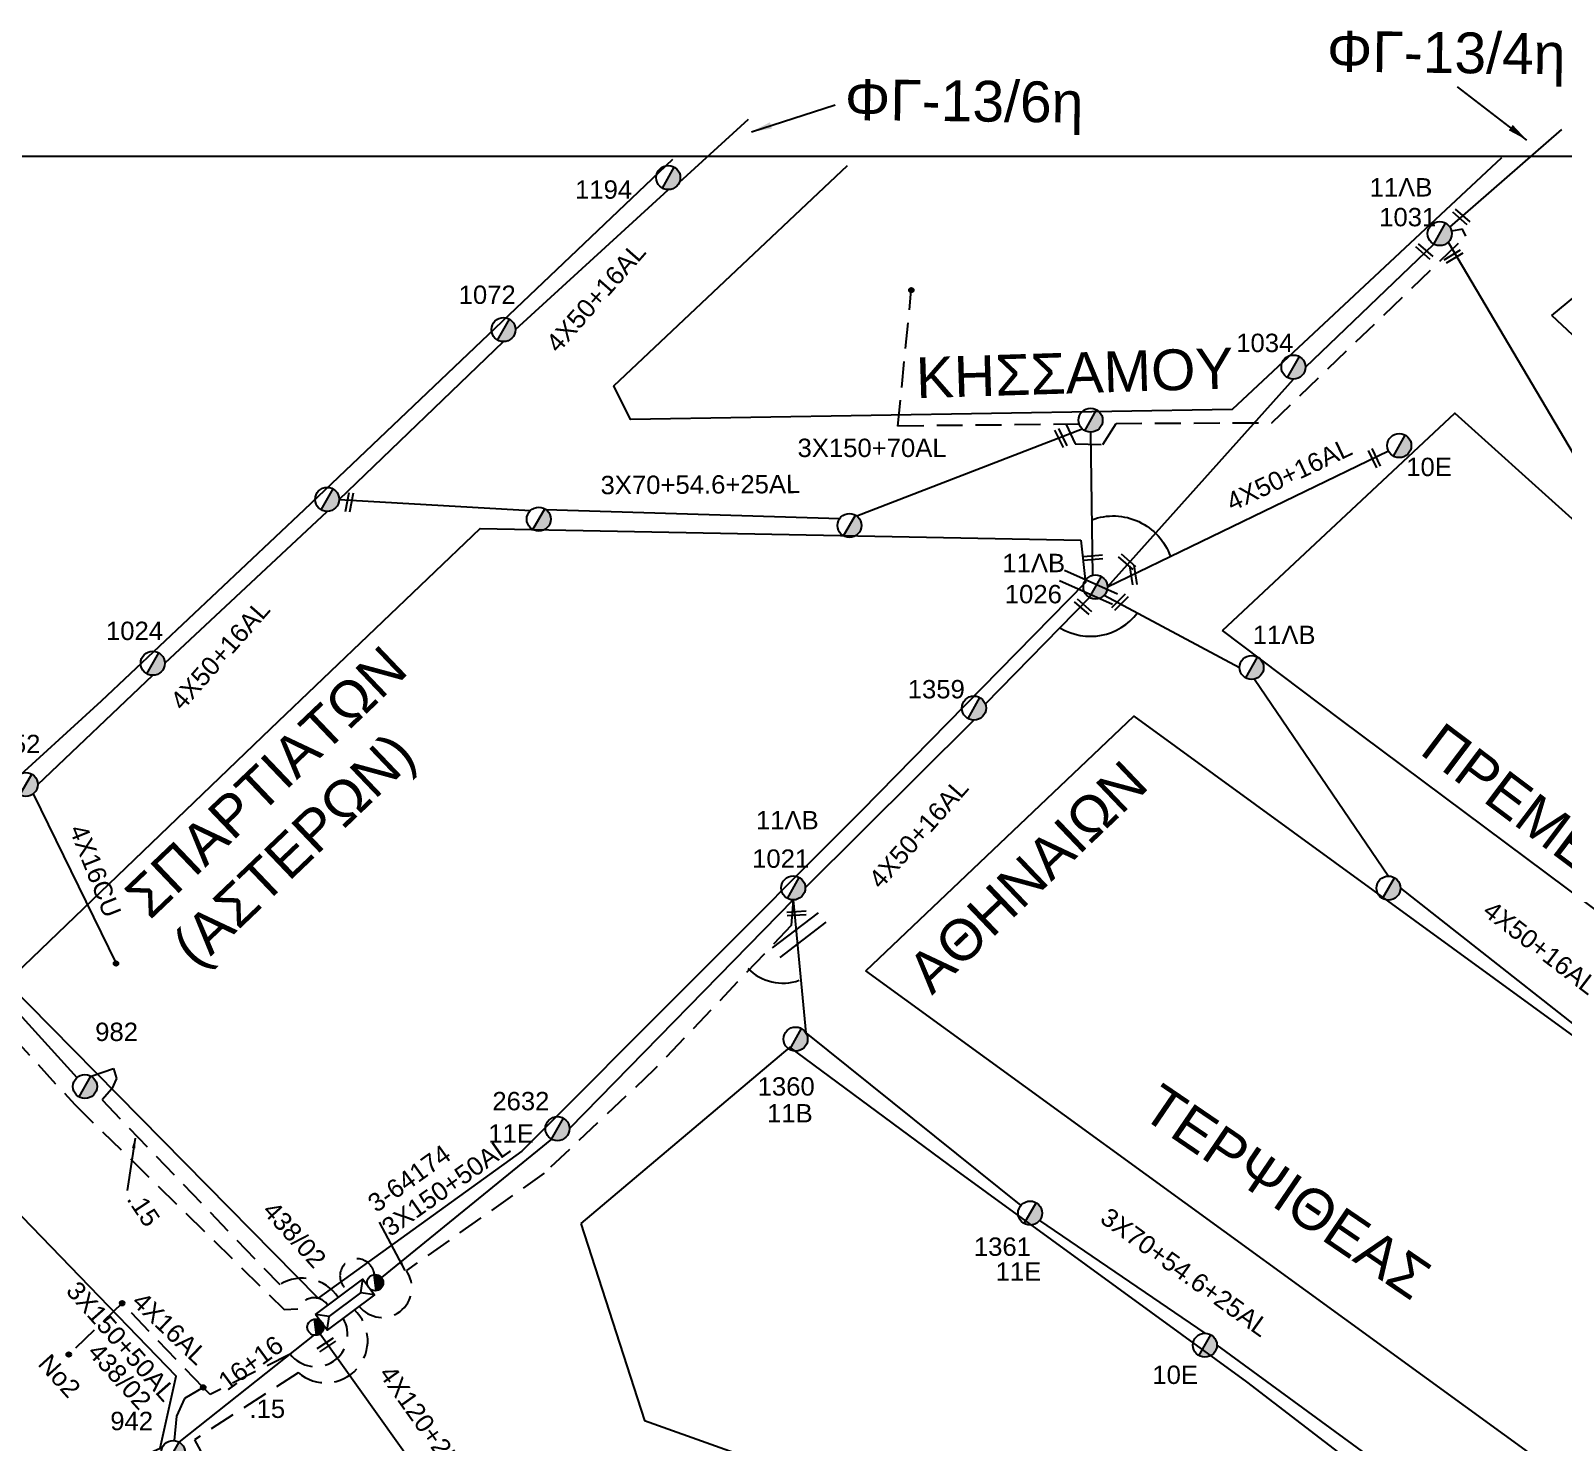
# Model space of a CAD drawing. Header units: millimetres. Extents: x 7657 to 9078, y 851 to 1875.
# Drawn here: x 8546 to 8696.2, y 1729.6 to 1868 of the extents above; entities that cross this region are included whole.
import ezdxf

# ---------------------------------------------------------------- set-up
doc = ezdxf.new("R2010")
doc.units = ezdxf.units.MM
doc.linetypes.add('DASHED', pattern=[19.05, 12.7, -6.35])
for name, color, linetype in [('Eπιγραφές - Σχήματα', 7, 'Continuous'), ('Άγνωστα', 7, 'Continuous'), ('Γέφυρες Εναέριου Δικτύου', 7, 'Continuous'), ('Γυμνά εναέρια ΧΤ (3Φ)   4x16CU', 7, 'Continuous'), ('Γυμνά εναέρια ΧΤ και ΦΟΠ (3Φ)   4x50+16AL', 7, 'Continuous'), ('Επιγραφές - Σχήματα', 7, 'Continuous'), ('Καλώδια ΧΤ   3x150+50AL', 7, 'DASHED'), ('Καλώδια ΧΤ   3x150+70AL', 7, 'DASHED'), ('Καλώδια ΧΤ   3x150AL+50XLPE', 7, 'DASHED'), ('Καλώδια ΧΤ   4x16AL', 7, 'DASHED'), ('Μηχανική τομή', 7, 'Continuous'), ('Στύλος ΦΜ', 7, 'Continuous'), ('Στύλος ΦΜ @ 1', 7, 'Continuous'), ('Συνδέσεις', 7, 'Continuous'), ('Συνεστραμμένα ΧΤ   3x70+54.6+25 AL', 7, 'SYN_LINE'), ('Συνεστραμμένα ΧΤ   4x120+25 AL', 7, 'SYN_LINE'), ('Τομή', 7, 'Continuous'), ('Υποσταθμός εναέριος 2 στύλων', 7, 'Continuous'), ('Υποσταθμός πόλεως', 7, 'Continuous'), ('Υπόβαθρο ΔΕΗ', 7, 'Continuous'), ('Υπόγεια Καλώδια Δικτύου ΧΤ   .15', 7, 'DASHED')]:
    doc.layers.add(name, color=color, linetype=linetype)
doc.styles.get("Standard").update_dxf_attribs({"font": 'ARIAL.TTF'})
doc.linetypes.add('SYN_LINE', pattern='A,0.5,-0.0001,["/\\/\\/\\/",Standard,S=0.1,R=0,X=0,Y=-0.05],-0.25', length=0.7501)
doc.dimstyles.new('ISO-25', dxfattribs={"dimtxt": 2.5, "dimasz": 2.5, "dimexe": 1.25, "dimexo": 0.625, "dimtad": 1, "dimtxsty": 'Standard', "dimcen": 2.5, "dimaunit": 2, "dimazin": 0, "dimtfac": 1, "dimtmove": 0, "dimatfit": 3, "dimfxl": 1, "dimarcsym": 0})

# ---------------------------------------------------------------- blocks, each defined once
blk = doc.blocks.new('ΥΠΑΡΧΩΝ ΤΣΙΜΕΝΤΕΝΙΟΣ ΣΤΥΛΟΣ')
at = {"layer": 'Στύλος ΦΜ'}
blk.add_hatch(color=7, dxfattribs=at).paths.add_polyline_path([(-1.29, -2.28, 0.574793), (2.62, 0, 0.268822), (1.3, 2.27)])
at = {"layer": 'Στύλος ΦΜ', "color": 7}
blk.add_line((-1.29, -2.28), (1.3, 2.27), dxfattribs=at)
blk.add_circle((0, 0), 2.62, dxfattribs=at)
at = {"layer": 'Στύλος ΦΜ', "flags": 4}
for tag, p in [('ΑΡΙΘΜΟΣ', (-4.68, 8.05)), ('ΤΥΠΟΣ', (-4.91, 3.03))]:
    blk.add_attdef(tag, p, '', height=4, dxfattribs=at)
blk = doc.blocks.new('ΥΠΟΣΤΑΘΜΟΣ ΕΝΑΕΡΙΟΣ ΕΠΙ 2 ΣΤΥΛΩΝ')
at = {"layer": 'Υποσταθμός εναέριος 2 στύλων', "linetype": 'Continuous'}
for points in [[(-11.97, -2.11, 0.574793), (-8.45, -0.07, 0.268822), (-9.64, 1.98)], [(9.68, -2.15, 0.574793), (13.19, -0.1, 0.268822), (12.01, 1.95)]]:
    blk.add_hatch(color=256, dxfattribs=at).paths.add_polyline_path(points)
for p, q in [((-11.97, -2.11), (-9.64, 1.98)), ((9.68, -2.15), (12.01, 1.95))]:
    blk.add_line(p, q, dxfattribs=at)
for centre in [(-10.81, -0.07), (10.84, -0.1)]:
    blk.add_circle(centre, 2.36, dxfattribs=at)
at = {"layer": 'Υποσταθμός πόλεως', "linetype": 'Continuous', "ltscale": 40}
blk.add_lwpolyline([(-8.57, 2.82), (8.57, 2.82), (8.57, -2.82), (-8.57, -2.82)], close=True, dxfattribs=at)
for points in [[(-5.75, 0), (-8.57, 2.82)], [(-8.57, -2.82), (-5.75, 0)], [(-5.75, 0), (5.75, 0)], [(5.75, 0), (8.57, 2.82)], [(8.57, -2.82), (5.75, 0)]]:
    blk.add_lwpolyline(points, dxfattribs=at)
at = {"layer": 'Υποσταθμός εναέριος 2 στύλων', "ltscale": 40, "flags": 1}
for tag, p in [('ΜΕΤΑΣΧΗΜΑΤΙΣΜΟΣ', (14.09, 2.51)), ('ΙΣΧΥΣ', (14.07, -0.28)), ('ΑΡΙΘΜΟΣ', (14.19, -3))]:
    blk.add_attdef(tag, p, '', height=1.8, dxfattribs=at)
blk = doc.blocks.new('ΜΗΧΑΝΙΚΗ ΤΟΜΗ')
at = {"layer": 'Μηχανική τομή', "ltscale": 40}
for p, q in [((-1.89, 0.78), (1.89, 0.78)), ((1.89, 0), (-1.89, 0))]:
    blk.add_line(p, q, dxfattribs=at)
blk = doc.blocks.new('ΤΟΜΗ')
at = {"layer": 'Τομή', "ltscale": 40}
for p, q in [((-5.68, 0), (5.68, 0)), ((5.68, -2.33), (-5.68, -2.33))]:
    blk.add_line(p, q, dxfattribs=at)
blk = doc.blocks.new('_ΣΥΝΔΕΣΗ')
at = {"layer": 'Συνδέσεις', "linetype": 'SYN_LINE', "ltscale": 40}
blk.add_hatch(color=256, dxfattribs=at).paths.add_polyline_path([(0.5, -0.01, 1), (-0.5, -0.01, 1)])
at = {"layer": 'Συνδέσεις'}
blk.add_circle((0, -0.01), 0.5, dxfattribs=at)

msp = doc.modelspace()

# ---------------------------------------------------------------- linework, layer by layer
at = {"layer": 'Eπιγραφές - Σχήματα', "color": 30, "linetype": 'DASHED', "ltscale": 0.2}
msp.add_arc((8578, 1745.91), 1.68, 4.8052, 237.5761, dxfattribs=at)
at = {"layer": 'Άγνωστα', "color": 173, "ltscale": 0.2}
msp.add_lwpolyline([(8685.09, 1848.72), (8696.07, 1858.31)], dxfattribs=at)
at = {"layer": 'Άγνωστα', "color": 27, "ltscale": 0.2}
for points in [[(8670.93, 1835.01), (8683.51, 1847.07)], [(8651.53, 1813.45), (8669.75, 1833.83)]]:
    msp.add_lwpolyline(points, dxfattribs=at)
at = {"layer": 'Άγνωστα', "color": 6, "ltscale": 0.2}
msp.add_lwpolyline([(8534.71, 1782.79), (8550.54, 1765.36)], dxfattribs=at)
at = {"layer": 'Άγνωστα', "color": 30, "ltscale": 0.2}
msp.add_lwpolyline([(8560.55, 1729.61), (8573.82, 1740.13)], dxfattribs=at)
at = {"layer": 'Άγνωστα', "color": 151, "linetype": 'DASHED', "ltscale": 0.2}
msp.add_lwpolyline([(8562.92, 1734.98), (8561.07, 1733.91), (8560.31, 1732.17), (8560.08, 1729.77)], dxfattribs=at)
at = {"layer": 'Γέφυρες Εναέριου Δικτύου'}
for points in [[(8650, 1820.04, -0.419135), (8657.7, 1816.44, -3.034146)], [(8646.87, 1809.46, 0.386789), (8654.46, 1810.91, -3.034146)], [(8616.29, 1776.05, 0.292088), (8621.31, 1774.89, 3.231781)]]:
    msp.add_lwpolyline(points, format="xyb", dxfattribs=at)
at = {"layer": 'Γυμνά εναέρια ΧΤ (3Φ)   4x16CU', "color": 27, "linetype": 'SYN_LINE', "ltscale": 20}
msp.add_lwpolyline([(8546.26, 1793.16), (8554.37, 1776.54)], dxfattribs=at)
at = {"layer": 'Γυμνά εναέρια ΧΤ και ΦΟΠ (3Φ)   4x50+16AL', "color": 27, "ltscale": 0.2}
for points in [[(8609.58, 1853.12), (8616.37, 1859.31)], [(8593.52, 1838.68), (8608.49, 1852.4)], [(8576.23, 1822.04), (8592.34, 1837.5)], [(8649.88, 1828.62), (8650.08, 1814.6)], [(8651.53, 1813.45), (8679.07, 1826.8)], [(8559.15, 1805.97), (8575.06, 1820.86)], [(8546.71, 1794.09), (8557.97, 1804.79)]]:
    msp.add_lwpolyline(points, dxfattribs=at)
at = {"layer": 'Γυμνά εναέρια ΧΤ και ΦΟΠ (3Φ)   4x50+16AL', "color": 30, "ltscale": 0.2}
for points in [[(8649.77, 1812.42), (8639.56, 1801.96)], [(8651.21, 1812.65), (8664.48, 1805.56)], [(8665.93, 1804.41), (8679.07, 1785.11)], [(8638.45, 1800.4), (8621.92, 1783.95)], [(8680.25, 1783.93), (8705.24, 1764.26)], [(8620.74, 1782.78), (8598.8, 1760.35)], [(8597.04, 1759.32), (8580.39, 1745.76)]]:
    msp.add_lwpolyline(points, dxfattribs=at)
at = {"layer": 'Επιγραφές - Σχήματα'}
msp.add_lwpolyline([(7682.58, 1855.69), (8838.35, 1855.69), (8838.35, 851.26), (7682.58, 851.26)], close=True, dxfattribs=at)
at = {"layer": 'Καλώδια ΧΤ   3x150+50AL', "color": 85, "ltscale": 0.2}
msp.add_lwpolyline([(8620.74, 1782.78), (8620.54, 1780.26), (8607.12, 1766.14), (8596.34, 1755.99), (8582.83, 1746.44)], dxfattribs=at)
at = {"layer": 'Καλώδια ΧΤ   3x150+50AL', "color": 151, "ltscale": 0.2}
msp.add_lwpolyline([(8554.97, 1743.24), (8549.74, 1738.21)], dxfattribs=at)
at = {"layer": 'Καλώδια ΧΤ   3x150+50AL', "color": 85, "ltscale": 0.2}
msp.add_arc((8580.45, 1744.76), 2.91, 218.9663, 35.2208, dxfattribs=at)
at = {"layer": 'Καλώδια ΧΤ   3x150+70AL', "color": 27, "ltscale": 0.2}
for points in [[(8647.48, 1829.39), (8648.38, 1827.49), (8651.07, 1827.41), (8652.37, 1829.49), (8667.63, 1829.55), (8686.66, 1847.83), (8686.34, 1848.54), (8685.25, 1848.32)], [(8631, 1829.23), (8632.31, 1842.54)], [(8648.77, 1829.4), (8631, 1829.23)]]:
    msp.add_lwpolyline(points, dxfattribs=at)
at = {"layer": 'Καλώδια ΧΤ   3x150AL+50XLPE', "color": 2, "ltscale": 0.2}
msp.add_lwpolyline([(8572.23, 1736.42), (8562.06, 1729.85), (8562.65, 1728.75), (8562.63, 1727.78), (8561.23, 1726.34), (8565.83, 1718.26), (8569.06, 1719.8), (8583.31, 1713.35), (8584.29, 1710.49), (8585.3, 1710.24), (8584.75, 1708.82)], dxfattribs=at)
msp.add_arc((8574.91, 1739.57), 4.13, 229.5076, 46.991, dxfattribs=at)
at = {"layer": 'Καλώδια ΧΤ   4x16AL', "color": 151, "ltscale": 0.2}
msp.add_lwpolyline([(8562.92, 1734.98), (8554.97, 1743.24)], dxfattribs=at)
at = {"layer": 'Συνεστραμμένα ΧΤ   3x70+54.6+25 AL', "color": 173, "ltscale": 20}
msp.add_lwpolyline([(8684.92, 1847.26), (8698.11, 1824.94), (8702.01, 1818.36)], dxfattribs=at)
at = {"layer": 'Συνεστραμμένα ΧΤ   3x70+54.6+25 AL', "color": 27, "ltscale": 20}
for points in [[(8626.97, 1820.42), (8649.05, 1828.97)], [(8576.23, 1822.04), (8595, 1820.96)], [(8596.49, 1821.06), (8625.29, 1820.17)]]:
    msp.add_lwpolyline(points, dxfattribs=at)
at = {"layer": 'Συνεστραμμένα ΧΤ   3x70+54.6+25 AL', "color": 85, "ltscale": 15}
msp.add_lwpolyline([(8620.74, 1782.78), (8621.98, 1769.73)], dxfattribs=at)
at = {"layer": 'Συνεστραμμένα ΧΤ   3x70+54.6+25 AL', "color": 85, "ltscale": 20}
for points in [[(8621.98, 1769.73), (8643.03, 1752.81)], [(8644.86, 1751.34), (8661.08, 1740.3)], [(8662.26, 1739.12), (8680.87, 1725.49)]]:
    msp.add_lwpolyline(points, dxfattribs=at)
at = {"layer": 'Συνεστραμμένα ΧΤ   4x120+25 AL', "color": 27, "ltscale": 20}
msp.add_lwpolyline([(8574.39, 1740.25), (8591.31, 1716.49)], dxfattribs=at)
at = {"layer": 'Υπόβαθρο ΔΕΗ', "ltscale": 0.2}
for points in [[(8695.07, 1840.07), (8713.69, 1855.47), (8715.07, 1856.69), (8717.63, 1853.78), (8740.27, 1824.48), (8762.86, 1796.78), (8775.6, 1781.36), (8765.49, 1774.12), (8695.07, 1840.07)], [(8608.89, 1855.37), (8572.8, 1821), (8552.92, 1802.26), (8534.01, 1784.99), (8503.87, 1816.48), (8541.7, 1854.89)], [(8690.16, 1855.52), (8663.76, 1830.84), (8604.79, 1829.87), (8603.17, 1833.16), (8626.05, 1854.77)], [(8662.79, 1809.18), (8685.57, 1830.5), (8728.83, 1791.53), (8754.71, 1768.41), (8735.07, 1755.18), (8674.37, 1800.46), (8662.79, 1809.18)], [(8648.91, 1818.05), (8649.38, 1813.9), (8627.41, 1791.46), (8594.13, 1758.14), (8574.18, 1743.74), (8543.68, 1774.71), (8569.55, 1799.57), (8590.07, 1819.19), (8648.91, 1818.05)], [(8627.86, 1775.82), (8654.1, 1800.78), (8728.47, 1746.65), (8706.08, 1718.97), (8627.86, 1775.82)], [(8599.92, 1751.06), (8606.15, 1731.73), (8691.94, 1701.12), (8698.75, 1709.75), (8665.18, 1735.52), (8636.69, 1756.28), (8620.39, 1768.33), (8599.92, 1751.06)], [(8495.83, 1700.89), (8520.63, 1712.03), (8545.56, 1723.11), (8558.71, 1729.04), (8560.25, 1736.09), (8539.52, 1757.51), (8530.59, 1766.86), (8462.76, 1739.84), (8463.12, 1734.19), (8495.83, 1700.89)]]:
    msp.add_lwpolyline(points, dxfattribs=at)
at = {"layer": 'Υπόγεια Καλώδια Δικτύου ΧΤ   .15', "color": 5, "ltscale": 0.2}
msp.add_lwpolyline([(8534.89, 1784.61), (8536.22, 1784.91), (8537.37, 1784.49), (8536.85, 1783.66), (8533.86, 1780.67), (8550.33, 1762.71), (8570.86, 1742.61), (8572.2, 1742.7)], dxfattribs=at)
at = {"layer": 'Υπόγεια Καλώδια Δικτύου ΧΤ   .15', "color": 6, "ltscale": 0.2}
msp.add_lwpolyline([(8551.92, 1765.51), (8554.11, 1766.23), (8554.43, 1765.26), (8553.97, 1764.26), (8553.03, 1763.16), (8570.41, 1745.06)], dxfattribs=at)
at = {"layer": 'Υπόγεια Καλώδια Δικτύου ΧΤ   .15', "color": 151, "ltscale": 0.2}
msp.add_lwpolyline([(8571.45, 1738.24), (8563.59, 1734.28), (8562.92, 1734.98)], dxfattribs=at)
at = {"layer": 'Υπόγεια Καλώδια Δικτύου ΧΤ   .15', "color": 6, "ltscale": 0.2}
msp.add_arc((8572.63, 1741.48), 4.21, 33.1177, 121.8205, dxfattribs=at)
at = {"layer": 'Υπόγεια Καλώδια Δικτύου ΧΤ   .15', "color": 5, "ltscale": 0.2}
msp.add_arc((8573.76, 1742.08), 1.68, 34.477, 158.0531, dxfattribs=at)
at = {"layer": 'Υπόγεια Καλώδια Δικτύου ΧΤ   .15', "color": 151, "ltscale": 0.2}
msp.add_arc((8573.93, 1740.16), 3.14, 217.6783, 30.684, dxfattribs=at)

# ---------------------------------------------------------------- block references
at = {"layer": 'Μηχανική τομή'}
for p, xscale, yscale, zscale, rotation in [((8686.08, 1849.56), 0.4999999999999996, 0.4999999999999996, 0.4999999999999996, 319.1053018085486), ((8682.45, 1846.18), 0.4999999999999996, 0.4999999999999996, 0.4999999999999996, 319.1053018085486), ((8685.54, 1845.68), 0.4999999999999996, 0.4999999999999996, 0.4999999999999996, 32.0063140476722), ((8646.8, 1827.98), 0.4999999999999996, 0.4999999999999996, 0.4999999999999996, 295.7397210292587), ((8677.51, 1825.99), 0.4999999999999996, 0.4999999999999996, 0.4999999999999996, 295.7397210292587), ((8577.05, 1821.79), 0.4999999999999996, 0.4999999999999996, 0.4999999999999996, 259.4217685982135), ((8650.15, 1816.13), 0.4999999999999995, 0.4999999999999995, 0.4999999999999995, 5.209936297417511), ((8653.32, 1815.79), 0.4999999999999996, 0.4999999999999996, 0.4999999999999996, 319.1053018085486), ((8653.87, 1814.58), 0.4999999999999996, 0.4999999999999996, 0.4999999999999996, 279.0611652019273), ((8649.01, 1811.36), 0.4999999999999997, 0.4999999999999997, 0.4999999999999997, 319.1053018085486), ((8652.62, 1812.1), 0.4999999999999997, 0.4999999999999997, 0.4999999999999997, 224.8664666150366), ((8621.05, 1781.65), 0.4999999999999997, 0.4999999999999997, 0.4999999999999997, 183.9054029410495), ((8575.1, 1738.99), 0.4999999999999997, 0.4999999999999997, 0.4999999999999997, 33.30480905150026)]:
    msp.add_blockref('ΜΗΧΑΝΙΚΗ ΤΟΜΗ', p, dxfattribs=dict(at, xscale=xscale, yscale=yscale, zscale=zscale, rotation=rotation))
at = {"layer": 'Στύλος ΦΜ @ 1', "ltscale": 40}
ref = msp.add_blockref('ΥΠΑΡΧΩΝ ΤΣΙΜΕΝΤΕΝΙΟΣ ΣΤΥΛΟΣ', (8608.49, 1853.58), dxfattribs=dict(at, xscale=0.4499999999998181, yscale=0.4499999999998181, zscale=0.4499999999998181))
ref.add_attrib('ΤΥΠΟΣ', '1194', (8599.36, 1851.51), dxfattribs={"layer": 'Στύλος ΦΜ', "height": 1.8, "flags": 4})
ref = msp.add_blockref('ΥΠΑΡΧΩΝ ΤΣΙΜΕΝΤΕΝΙΟΣ ΣΤΥΛΟΣ', (8684.09, 1848.09), dxfattribs=dict(at, xscale=0.4499999999998181, yscale=0.4499999999998181, zscale=0.4499999999998181))
ref.add_attrib('ΤΥΠΟΣ', '1031', (8678.16, 1848.81), dxfattribs={"layer": 'Στύλος ΦΜ', "height": 1.8, "flags": 4})
ref.add_attrib('ΑΡΙΘΜΟΣ', '11ΛB', (8677.22, 1851.73), dxfattribs={"layer": 'Στύλος ΦΜ', "height": 1.8, "flags": 4})
ref = msp.add_blockref('ΥΠΑΡΧΩΝ ΤΣΙΜΕΝΤΕΝΙΟΣ ΣΤΥΛΟΣ', (8592.34, 1838.68), dxfattribs=dict(at, xscale=0.4499999999998181, yscale=0.4499999999998181, zscale=0.4499999999998181))
ref.add_attrib('ΤΥΠΟΣ', '1072', (8587.95, 1841.2), dxfattribs={"layer": 'Στύλος ΦΜ', "height": 1.8, "flags": 4})
ref = msp.add_blockref('ΥΠΑΡΧΩΝ ΤΣΙΜΕΝΤΕΝΙΟΣ ΣΤΥΛΟΣ', (8669.75, 1835.01), dxfattribs=dict(at, xscale=0.4499999999998181, yscale=0.4499999999998181, zscale=0.4499999999998181))
ref.add_attrib('ΤΥΠΟΣ', '1034', (8664.15, 1836.48), dxfattribs={"layer": 'Στύλος ΦΜ', "height": 1.8, "flags": 4})
at = {"layer": 'Στύλος ΦΜ @ 1', "ltscale": 40, "xscale": 0.4499999999998181, "yscale": 0.4499999999998181, "zscale": 0.4499999999998181}
for p in [(8649.88, 1829.8), (8575.06, 1822.04), (8595.8, 1820.1), (8626.25, 1819.48), (8679.07, 1783.93)]:
    msp.add_blockref('ΥΠΑΡΧΩΝ ΤΣΙΜΕΝΤΕΝΙΟΣ ΣΤΥΛΟΣ', p, dxfattribs=at)
at = {"layer": 'Στύλος ΦΜ @ 1', "ltscale": 40}
ref = msp.add_blockref('ΥΠΑΡΧΩΝ ΤΣΙΜΕΝΤΕΝΙΟΣ ΣΤΥΛΟΣ', (8680.13, 1827.31), dxfattribs=dict(at, xscale=0.4499999999998181, yscale=0.4499999999998181, zscale=0.4499999999998181))
ref.add_attrib('ΤΥΠΟΣ', '10E', (8680.81, 1824.32), dxfattribs={"layer": 'Στύλος ΦΜ', "height": 1.8, "flags": 4})
ref = msp.add_blockref('ΥΠΑΡΧΩΝ ΤΣΙΜΕΝΤΕΝΙΟΣ ΣΤΥΛΟΣ', (8650.35, 1813.45), dxfattribs=dict(at, xscale=0.4499999999998181, yscale=0.4499999999998181, zscale=0.4499999999998181))
ref.add_attrib('ΤΥΠΟΣ', '1026', (8641.47, 1811.85), dxfattribs={"layer": 'Στύλος ΦΜ', "height": 1.8, "flags": 4})
ref.add_attrib('ΑΡΙΘΜΟΣ', '11ΛB', (8641.23, 1814.9), dxfattribs={"layer": 'Στύλος ΦΜ', "height": 1.8, "flags": 4})
ref = msp.add_blockref('ΥΠΑΡΧΩΝ ΤΣΙΜΕΝΤΕΝΙΟΣ ΣΤΥΛΟΣ', (8557.97, 1805.97), dxfattribs=dict(at, xscale=0.4499999999998181, yscale=0.4499999999998181, zscale=0.4499999999998181))
ref.add_attrib('ΤΥΠΟΣ', '1024', (8553.39, 1808.25), dxfattribs={"layer": 'Στύλος ΦΜ', "height": 1.8, "flags": 4})
ref = msp.add_blockref('ΥΠΑΡΧΩΝ ΤΣΙΜΕΝΤΕΝΙΟΣ ΣΤΥΛΟΣ', (8665.66, 1805.56), dxfattribs=dict(at, xscale=0.4499999999998181, yscale=0.4499999999998181, zscale=0.4499999999998181))
ref.add_attrib('ΤΥΠΟΣ', '11ΛB', (8665.77, 1807.86), dxfattribs={"layer": 'Στύλος ΦΜ', "height": 1.8, "flags": 4})
ref = msp.add_blockref('ΥΠΑΡΧΩΝ ΤΣΙΜΕΝΤΕΝΙΟΣ ΣΤΥΛΟΣ', (8638.45, 1801.58), dxfattribs=dict(at, xscale=0.4499999999998181, yscale=0.4499999999998181, zscale=0.4499999999998181))
ref.add_attrib('ΤΥΠΟΣ', '1359', (8631.96, 1802.53), dxfattribs={"layer": 'Στύλος ΦΜ', "height": 1.8, "flags": 4})
ref = msp.add_blockref('ΥΠΑΡΧΩΝ ΤΣΙΜΕΝΤΕΝΙΟΣ ΣΤΥΛΟΣ', (8545.53, 1794.09), dxfattribs=dict(at, xscale=0.4499999999998181, yscale=0.4499999999998181, zscale=0.4499999999998181))
ref.add_attrib('ΤΥΠΟΣ', '1452', (8541.37, 1797.16), dxfattribs={"layer": 'Στύλος ΦΜ', "height": 1.8, "flags": 4})
ref = msp.add_blockref('ΥΠΑΡΧΩΝ ΤΣΙΜΕΝΤΕΝΙΟΣ ΣΤΥΛΟΣ', (8620.74, 1783.95), dxfattribs=dict(at, xscale=0.4499999999998181, yscale=0.4499999999998181, zscale=0.4499999999998181))
ref.add_attrib('ΤΥΠΟΣ', '1021', (8616.71, 1785.92), dxfattribs={"layer": 'Στύλος ΦΜ', "height": 1.8, "flags": 4})
ref.add_attrib('ΑΡΙΘΜΟΣ', '11ΛB', (8617.08, 1789.69), dxfattribs={"layer": 'Στύλος ΦΜ', "height": 1.8, "flags": 4})
ref = msp.add_blockref('ΥΠΑΡΧΩΝ ΤΣΙΜΕΝΤΕΝΙΟΣ ΣΤΥΛΟΣ', (8551.33, 1764.48), dxfattribs=dict(at, xscale=0.4499999999998181, yscale=0.4499999999998181, zscale=0.4499999999998181))
ref.add_attrib('ΤΥΠΟΣ', '982', (8552.33, 1768.94), dxfattribs={"layer": 'Στύλος ΦΜ', "height": 1.8, "flags": 4})
ref = msp.add_blockref('ΥΠΑΡΧΩΝ ΤΣΙΜΕΝΤΕΝΙΟΣ ΣΤΥΛΟΣ', (8620.97, 1769.13), dxfattribs=dict(at, xscale=0.4499999999998181, yscale=0.4499999999998181, zscale=0.4499999999998181))
ref.add_attrib('ΤΥΠΟΣ', '1360', (8617.25, 1763.59), dxfattribs={"layer": 'Στύλος ΦΜ', "height": 1.8, "flags": 4})
ref.add_attrib('ΑΡΙΘΜΟΣ', '11B', (8618.17, 1760.96), dxfattribs={"layer": 'Στύλος ΦΜ', "height": 1.8, "flags": 4})
ref = msp.add_blockref('ΥΠΑΡΧΩΝ ΤΣΙΜΕΝΤΕΝΙΟΣ ΣΤΥΛΟΣ', (8597.63, 1760.35), dxfattribs=dict(at, xscale=0.4499999999998181, yscale=0.4499999999998181, zscale=0.4499999999998181))
ref.add_attrib('ΤΥΠΟΣ', '2632', (8591.25, 1762.15), dxfattribs={"layer": 'Στύλος ΦΜ', "height": 1.8, "flags": 4})
ref.add_attrib('ΑΡΙΘΜΟΣ', '11E', (8590.85, 1758.97), dxfattribs={"layer": 'Στύλος ΦΜ', "height": 1.8, "flags": 4})
ref = msp.add_blockref('ΥΠΑΡΧΩΝ ΤΣΙΜΕΝΤΕΝΙΟΣ ΣΤΥΛΟΣ', (8643.95, 1752.07), dxfattribs=dict(at, xscale=0.4499999999998181, yscale=0.4499999999998181, zscale=0.4499999999998181))
ref.add_attrib('ΤΥΠΟΣ', '1361', (8638.44, 1747.88), dxfattribs={"layer": 'Στύλος ΦΜ', "height": 1.8, "flags": 4})
ref.add_attrib('ΑΡΙΘΜΟΣ', '11E', (8640.57, 1745.44), dxfattribs={"layer": 'Στύλος ΦΜ', "height": 1.8, "flags": 4})
ref = msp.add_blockref('ΥΠΑΡΧΩΝ ΤΣΙΜΕΝΤΕΝΙΟΣ ΣΤΥΛΟΣ', (8661.08, 1739.12), dxfattribs=dict(at, xscale=0.4499999999998181, yscale=0.4499999999998181, zscale=0.4499999999998181))
ref.add_attrib('ΤΥΠΟΣ', '10E', (8655.93, 1735.32), dxfattribs={"layer": 'Στύλος ΦΜ', "height": 1.8, "flags": 4})
ref = msp.add_blockref('ΥΠΑΡΧΩΝ ΤΣΙΜΕΝΤΕΝΙΟΣ ΣΤΥΛΟΣ', (8559.97, 1728.59), dxfattribs=dict(at, xscale=0.4499999999998181, yscale=0.4499999999998181, zscale=0.4499999999998181))
ref.add_attrib('ΤΥΠΟΣ', '942', (8553.81, 1730.79), dxfattribs={"layer": 'Στύλος ΦΜ', "height": 1.8, "flags": 4})
at = {"layer": 'Συνδέσεις', "xscale": 0.4499999999998181, "yscale": 0.4499999999998181, "zscale": 0.4499999999998181}
for p in [(8632.31, 1842.55), (8554.37, 1776.54), (8554.97, 1743.24), (8549.74, 1738.21), (8562.92, 1734.99)]:
    msp.add_blockref('_ΣΥΝΔΕΣΗ', p, dxfattribs=at)
at = {"layer": 'Τομή'}
for p, xscale, yscale, zscale, rotation in [((8649.91, 1813.95), 0.5, 0.5, 0.5, 335.9079007958125), ((8620.97, 1779.79), 0.4999999999999999, 0.4999999999999999, 0.4999999999999999, 37.36652036329571)]:
    msp.add_blockref('ΤΟΜΗ', p, dxfattribs=dict(at, xscale=xscale, yscale=yscale, zscale=zscale, rotation=rotation))
at = {"layer": 'Υποσταθμός εναέριος 2 στύλων', "xscale": 0.3375000000000001, "yscale": 0.3375000000000001, "zscale": 0.3375000000000001, "rotation": 36.79260633203705}
msp.add_blockref('ΥΠΟΣΤΑΘΜΟΣ ΕΝΑΕΡΙΟΣ ΕΠΙ 2 ΣΤΥΛΩΝ', (8576.82, 1743.09), dxfattribs=at)

# ---------------------------------------------------------------- texts
at = {"layer": 'Eπιγραφές - Σχήματα', "char_height": 4, "width": 40.8874, "attachment_point": 1}
for s, insert, rotation in [('ΦΓ-13/4η', (8673.06, 1867.98), 359.3062), ('ΦΓ-13/6η', (8625.82, 1863.24), 359.3062), ('ΚΗΣΣΑΜΟΥ', (8632.7, 1835.95), 1.7943), ('ΣΠΑΡΤΙΑΤΩΝ\\P(ΑΣΤΕΡΩΝ)', (8554.92, 1783.63), 43.6691), ('ΠΡΕΜΕΤΗΣ', (8684.4, 1800.37), 323.0205), ('ΑΘΗΝΑΙΩΝ', (8631.57, 1776.26), 43.6691), ('ΤΕΡΨΙΘΕΑΣ', (8656.88, 1764.93), 325.7343)]:
    msp.add_mtext(s, dxfattribs=dict(at, insert=insert, rotation=rotation))
at = {"layer": 'Eπιγραφές - Σχήματα', "char_height": 1.8, "attachment_point": 1}
for s, insert, rotation in [('3-64174', (8578.83, 1753.51), 35.7387), ('438/02', (8569.96, 1753.42), 312.1263), ('16+16', (8564.19, 1736.02), 36.2632), ('No2', (8547.95, 1738.43), 312.1263), ('438/02', (8552.82, 1739.55), 312.1263)]:
    msp.add_mtext_dynamic_manual_height_columns(s, width=11.4428, gutter_width=12.5, heights=[0], dxfattribs=dict(at, insert=insert, rotation=rotation))
at = {"layer": 'Γυμνά εναέρια ΧΤ (3Φ)   4x16CU', "color": 7, "insert": (8551.43, 1790.37), "char_height": 1.8, "width": 168.3718, "attachment_point": 1, "rotation": 291.6985}
msp.add_mtext('4X16CU', dxfattribs=at)
at = {"layer": 'Γυμνά εναέρια ΧΤ και ΦΟΠ (3Φ)   4x50+16AL', "color": 7, "char_height": 1.8, "width": 168.3718, "attachment_point": 1}
for insert, rotation in [((8596.35, 1837.49), 48.6723), ((8662.97, 1822.46), 25.3645), ((8559.53, 1802.43), 48.6723), ((8627.97, 1784.93), 48.6723), ((8689.28, 1782.83), 322.4695)]:
    msp.add_mtext('4X50+16AL', dxfattribs=dict(at, insert=insert, rotation=rotation))
at = {"layer": 'Καλώδια ΧΤ   3x150+50AL', "color": 7, "char_height": 1.8, "width": 168.3718, "attachment_point": 1}
for insert, rotation in [((8580.2, 1751.16), 35.2842), ((8550.72, 1745.57), 311.5101)]:
    msp.add_mtext('3X150+50AL', dxfattribs=dict(at, insert=insert, rotation=rotation))
at = {"layer": 'Καλώδια ΧΤ   3x150+70AL', "color": 7, "insert": (8621.16, 1827.99), "char_height": 1.8, "width": 168.3718, "attachment_point": 1}
msp.add_mtext('3X150+70AL', dxfattribs=at)
at = {"layer": 'Καλώδια ΧΤ   4x16AL', "color": 7, "insert": (8557.06, 1744.52), "char_height": 1.8, "width": 168.3718, "attachment_point": 1, "rotation": 316.2867}
msp.add_mtext('4X16AL', dxfattribs=at)
at = {"layer": 'Συνεστραμμένα ΧΤ   3x70+54.6+25 AL', "color": 7, "char_height": 1.8, "width": 168.3718, "attachment_point": 1}
for insert, rotation in [((8601.85, 1824.34), 0.3244), ((8651.73, 1752.73), 324.2565)]:
    msp.add_mtext('3X70+54.6+25AL', dxfattribs=dict(at, insert=insert, rotation=rotation))
at = {"layer": 'Συνεστραμμένα ΧΤ   4x120+25 AL', "color": 7, "insert": (8581.53, 1737.35), "char_height": 1.8, "width": 168.3718, "attachment_point": 1, "rotation": 305.3241}
msp.add_mtext('4X120+25AL', dxfattribs=at)
at = {"layer": 'Υπόγεια Καλώδια Δικτύου ΧΤ   .15', "color": 7, "insert": (8556.86, 1754.45), "char_height": 1.8, "width": 168.3718, "attachment_point": 1, "rotation": 303.5715}
msp.add_mtext('.15', dxfattribs=at)
at = {"layer": 'Υπόγεια Καλώδια Δικτύου ΧΤ   .15', "color": 7, "insert": (8567.45, 1733.79), "char_height": 1.8, "width": 168.3718, "attachment_point": 1}
msp.add_mtext('.15', dxfattribs=at)

# ---------------------------------------------------------------- leaders
at = {"layer": 'Επιγραφές - Σχήματα', "ltscale": 40}
for points, override in [([(8692.64, 1857.26), (8685.84, 1862.48)], {"dimasz": 2, "dimtad": 0}), ([(8616.65, 1858.08), (8624.84, 1860.73)], {"dimasz": 2, "dimtad": 0}), ([(8556.24, 1759.42), (8555.48, 1754.28)], {"dimasz": 1, "dimtad": 0}), ([(8582.71, 1746.44), (8580.19, 1751.19)], {"dimasz": 1, "dimtad": 0})]:
    msp.add_leader(points, dimstyle='ISO-25', override=override, dxfattribs=at)

doc.saveas('drawing.dxf')
